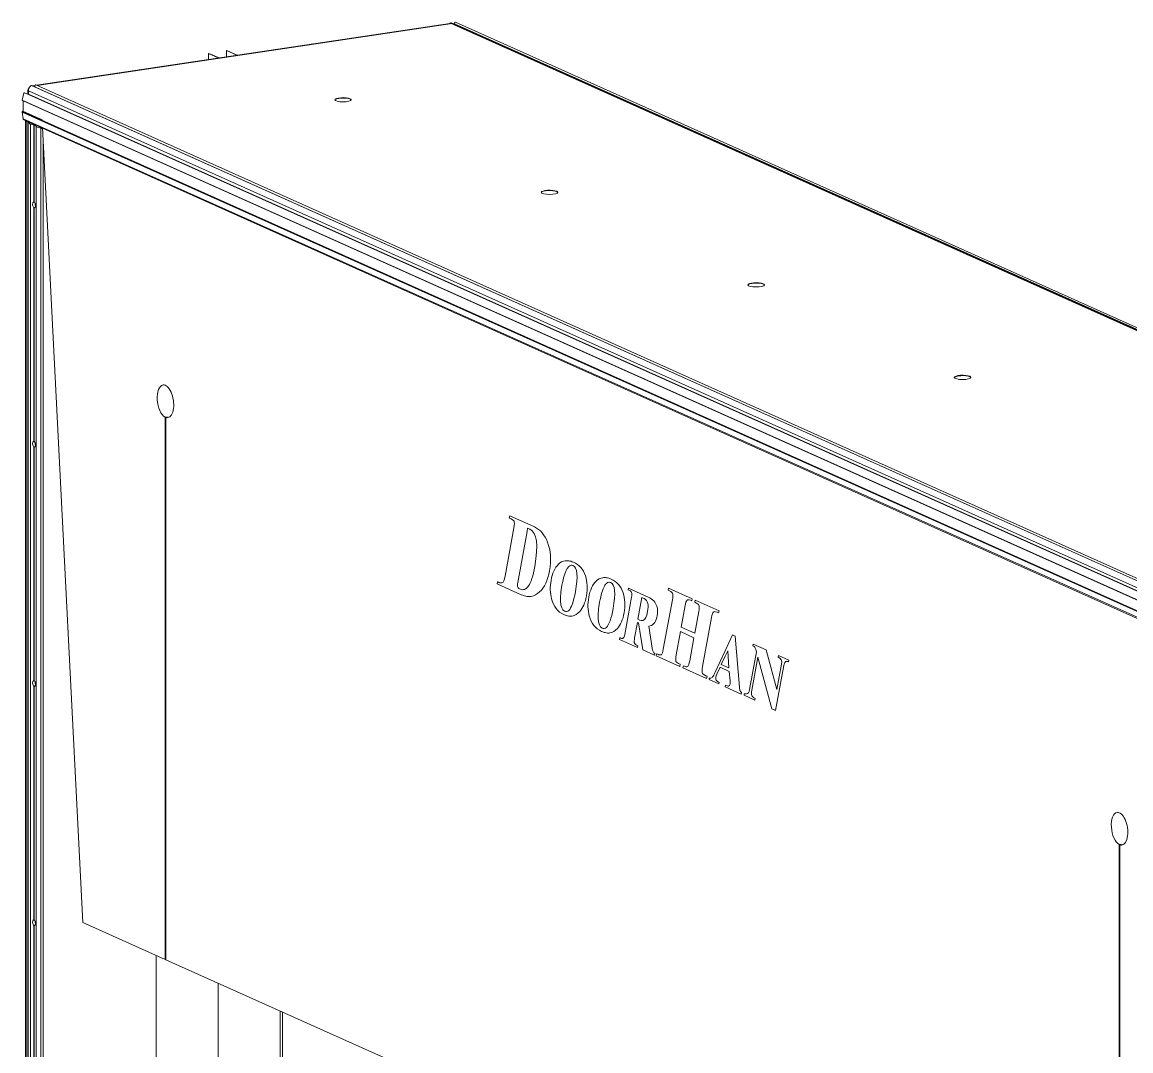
# Model space of a CAD drawing. Header units: millimetres. Extents: x 28932 to 35892, y -771 to 3945.
# Drawn here: x 33769 to 34608, y 3166 to 3945 of the extents above; entities that cross this region are included whole.
import ezdxf

# ---------------------------------------------------------------- set-up
doc = ezdxf.new("R2010")
doc.units = ezdxf.units.MM
doc.linetypes.add('K5LT_BASIC', pattern=[0])
doc.linetypes.add('K5LT_THIN', pattern=[0])
doc.layers.add('Системный слой (1)', color=7, linetype='Continuous', true_color=0x909090)

msp = doc.modelspace()

# ---------------------------------------------------------------- linework, layer by layer
at = {"layer": 'Системный слой (1)', "color": 5, "linetype": 'K5LT_BASIC', "lineweight": 20, "true_color": 0x0000ff}
for p, q in [((33779.515, 3897.336), (34092.324, 3944.079)), ((34093.211, 3944.485), (35023.711, 3527.353)), ((34094.781, 3943.97), (35024.781, 3527.063)), ((34096.459, 3944.97), (35026.959, 3527.838)), ((33909.89, 3921.487), (33909.62, 3921.447)), ((33909.62, 3921.447), (33909.62, 3916.777)), ((33909.62, 3921.447), (33917.432, 3917.945)), ((33909.89, 3921.487), (33917.702, 3917.985)), ((33923.214, 3923.603), (33923.485, 3923.643)), ((33923.214, 3923.603), (33923.257, 3918.815)), ((33923.214, 3923.603), (33931.234, 3920.007)), ((33931.505, 3920.048), (33923.485, 3923.643)), ((33773.392, 3890.548), (33773.392, 3893.024)), ((33775.813, 3897.054), (34706.375, 3479.895)), ((33776.267, 3896.851), (33778.316, 3897.157)), ((33779.06, 3897.54), (34709.623, 3480.38)), ((33768.77, 3886.026), (33770.08, 3891.382)), ((33768.902, 3885.698), (34706.402, 3465.428)), ((33769.406, 3881.811), (33769.406, 3885.471)), ((33770.341, 3891.641), (33770.543, 3891.671)), ((33770.594, 3891.664), (33773.436, 3890.39)), ((33772.897, 3890.631), (33772.897, 3891.44)), ((33773.535, 3890.304), (34704.097, 3473.144)), ((33769.415, 3871.89), (33768.733, 3877.065)), ((33768.904, 3877.416), (33769.337, 3877.666)), ((33769.568, 3881.655), (33769.406, 3881.811)), ((33769.406, 3881.449), (33769.568, 3881.655)), ((33769.406, 3877.789), (33769.406, 3881.449)), ((33783.493, 3879.156), (33783.493, 3879.157)), ((33784.196, 3865.264), (33769.415, 3871.89)), ((33769.906, 3871.175), (33784.221, 3864.757)), ((33771.243, 2086.922), (33771.243, 3870.575)), ((33773.111, 3869.605), (33771.83, 3870.18)), ((33773.374, 2085.532), (33773.375, 3869.355)), ((33774.745, 3867.942), (33773.385, 3869.336)), ((33773.532, 3869.425), (33773.734, 3869.456)), ((33775.59, 3867.902), (33775.097, 3867.882)), ((33777.613, 3867.037), (33775.718, 3867.887)), ((33777.613, 3867.037), (33777.612, 3808.772)), ((33777.869, 3867.019), (33777.613, 3867.037)), ((33777.8, 3866.953), (33777.869, 3867.019)), ((33783.944, 3870.247), (33783.899, 3871.138)), ((33777.8, 3866.953), (33777.8, 3808.688)), ((33779.695, 3866.104), (33777.8, 3866.953)), ((33779.277, 2082.085), (33779.277, 3865.909)), ((33782.758, 3864.736), (33779.344, 3865.859)), ((33779.347, 3865.96), (33779.684, 3866.067)), ((33782.758, 3864.736), (33782.757, 2080.912)), ((33814.64, 3263.47), (33784.196, 3865.264)), ((33784.196, 3865.264), (34707.018, 3452.277)), ((34691.934, 3457.841), (33784.221, 3864.757)), ((33784.715, 2081.086), (33784.716, 3854.98)), ((33777.612, 3804.562), (33777.612, 3627.661)), ((33777.8, 3804.478), (33777.8, 3627.577)), ((33876.828, 3646.126), (33878.452, 3646.368)), ((33876.828, 3646.126), (33876.828, 3235.592)), ((33877.453, 3645.846), (33879.077, 3646.088)), ((33877.453, 3235.312), (33877.453, 3645.846)), ((33777.612, 3623.451), (33777.612, 3446.55)), ((33777.8, 3623.367), (33777.8, 3446.466)), ((34137.565, 3571.296), (34137.275, 3569.586)), ((34137.571, 3571.297), (34137.565, 3571.296)), ((34156.283, 3562.905), (34137.565, 3571.296)), ((34137.571, 3571.297), (34156.288, 3562.906)), ((34140.756, 3562.251), (34134.103, 3525.621)), ((34150.774, 3559.564), (34143.74, 3520.938)), ((34143.746, 3520.939), (34150.779, 3559.565)), ((34151.149, 3561.957), (34150.774, 3559.564)), ((34150.779, 3559.565), (34150.774, 3559.564)), ((34150.779, 3559.565), (34151.154, 3561.954)), ((34152.829, 3561.204), (34151.149, 3561.957)), ((34166.208, 3551.362), (34166.202, 3551.361)), ((34179.553, 3537.306), (34179.548, 3537.305)), ((34182.292, 3532.965), (34182.287, 3532.964)), ((34167.728, 3529.713), (34167.722, 3529.713)), ((34180.782, 3530.909), (34180.776, 3530.909)), ((34194.83, 3525.885), (34194.825, 3525.884)), ((34208.067, 3524.525), (34208.061, 3524.524)), ((34128.481, 3521.438), (34128.19, 3519.764)), ((34128.19, 3519.764), (34146.274, 3511.658)), ((34128.487, 3521.439), (34128.481, 3521.438)), ((34143.46, 3517.822), (34143.454, 3517.821)), ((34143.746, 3520.939), (34143.74, 3520.938)), ((34177.136, 3518.811), (34177.13, 3518.81)), ((34209.301, 3518.124), (34209.295, 3518.124)), ((34210.802, 3520.184), (34210.797, 3520.184)), ((34227.497, 3516.477), (34227.304, 3515.308)), ((34227.502, 3516.478), (34227.497, 3516.477)), ((34242.286, 3509.847), (34227.497, 3516.477)), ((34227.502, 3516.478), (34242.292, 3509.848)), ((34257.761, 3516.661), (34257.494, 3514.986)), ((34257.494, 3514.986), (34258.517, 3514.528)), ((34257.767, 3516.662), (34257.761, 3516.661)), ((34275.648, 3508.643), (34257.761, 3516.661)), ((34257.767, 3516.662), (34275.654, 3508.643)), ((34153.875, 3510.356), (34153.869, 3510.355)), ((34160.211, 3513.748), (34160.205, 3513.747)), ((34176.014, 3506.664), (34176.009, 3506.663)), ((34195.665, 3510.708), (34195.66, 3510.707)), ((34223.345, 3513.102), (34223.339, 3513.102)), ((34229.838, 3509.839), (34224.681, 3481.408)), ((34237.599, 3509.456), (34234.615, 3493.04)), ((34234.62, 3493.041), (34237.604, 3509.454)), ((34239.368, 3508.663), (34237.599, 3509.456)), ((34260.68, 3507.77), (34253.829, 3470.508)), ((34274.442, 3507.388), (34275.381, 3506.968)), ((34275.381, 3506.968), (34275.648, 3508.643)), ((34275.386, 3506.969), (34275.381, 3506.968)), ((34275.654, 3508.643), (34275.386, 3506.969)), ((34275.654, 3508.643), (34275.648, 3508.643)), ((34277.99, 3507.593), (34277.713, 3505.922)), ((34277.995, 3507.594), (34277.99, 3507.593)), ((34295.97, 3499.533), (34277.99, 3507.593)), ((34277.995, 3507.594), (34295.976, 3499.533)), ((34190.532, 3498.887), (34190.527, 3498.886)), ((34205.641, 3506.032), (34205.636, 3506.031)), ((34224.166, 3497.932), (34224.16, 3497.931)), ((34248.922, 3502.905), (34248.917, 3502.905)), ((34267.404, 3487.193), (34270.323, 3503.447)), ((34270.328, 3503.448), (34267.409, 3487.194)), ((34270.328, 3503.448), (34270.323, 3503.447)), ((34280.613, 3498.835), (34277.633, 3482.607)), ((34291.757, 3498.551), (34291.752, 3498.55)), ((34294.483, 3498.405), (34295.604, 3497.902)), ((34295.604, 3497.902), (34295.97, 3499.533)), ((34295.976, 3499.533), (34295.61, 3497.903)), ((34295.976, 3499.533), (34295.97, 3499.533)), ((34184.935, 3495.477), (34184.93, 3495.476)), ((34204.519, 3493.885), (34204.514, 3493.884)), ((34232.072, 3478.974), (34234.225, 3490.672)), ((34234.23, 3490.67), (34232.077, 3478.975)), ((34234.225, 3490.672), (34235.07, 3490.294)), ((34234.62, 3493.041), (34234.615, 3493.04)), ((34234.615, 3493.04), (34236.112, 3492.369)), ((34236.117, 3492.37), (34234.62, 3493.041)), ((34235.07, 3490.294), (34238.425, 3469.799)), ((34248.922, 3494.398), (34248.917, 3494.397)), ((34249.124, 3495.391), (34249.118, 3495.39)), ((34283.517, 3457.199), (34290.264, 3494.508)), ((34290.27, 3494.509), (34283.522, 3457.2)), ((34290.27, 3494.509), (34290.264, 3494.508)), ((34295.61, 3497.903), (34295.604, 3497.902)), ((34213.447, 3482.695), (34213.441, 3482.694)), ((34219.037, 3486.108), (34219.032, 3486.107)), ((34242.765, 3487.755), (34242.769, 3487.756)), ((34245.275, 3471.093), (34242.765, 3487.755)), ((34242.774, 3487.756), (34242.769, 3487.756)), ((34242.771, 3487.756), (34245.281, 3471.094)), ((34263.58, 3466.137), (34266.766, 3483.681)), ((34266.771, 3483.679), (34263.585, 3466.138)), ((34266.766, 3483.681), (34276.967, 3479.108)), ((34267.409, 3487.194), (34267.404, 3487.193)), ((34277.633, 3482.607), (34267.404, 3487.193)), ((34267.409, 3487.194), (34277.634, 3482.61)), ((34306.124, 3481.23), (34300.592, 3469.256)), ((34308.278, 3480.264), (34306.124, 3481.23)), ((34306.13, 3481.23), (34306.124, 3481.23)), ((34306.13, 3481.23), (34308.283, 3480.265)), ((34220.852, 3479.123), (34220.651, 3477.767)), ((34220.651, 3477.767), (34234.225, 3471.682)), ((34220.858, 3479.123), (34220.852, 3479.123)), ((34221.702, 3478.742), (34220.852, 3479.123)), ((34220.858, 3479.123), (34221.707, 3478.743)), ((34222.87, 3478.524), (34222.87, 3478.524)), ((34231.889, 3475.452), (34231.884, 3475.451)), ((34232.077, 3478.975), (34232.072, 3478.974)), ((34234.225, 3471.682), (34234.511, 3472.999)), ((34234.517, 3473), (34234.231, 3471.683)), ((34234.517, 3473), (34234.511, 3472.999)), ((34276.967, 3479.108), (34273.785, 3461.562)), ((34308.283, 3480.265), (34308.278, 3480.264)), ((34311.464, 3441.594), (34308.278, 3480.264)), ((34308.283, 3480.265), (34311.469, 3441.594)), ((34321.698, 3474.248), (34321.529, 3472.896)), ((34321.703, 3474.249), (34321.698, 3474.248)), ((34331.547, 3469.833), (34321.698, 3474.248)), ((34321.703, 3474.249), (34331.552, 3469.834)), ((34234.231, 3471.683), (34234.225, 3471.682)), ((34238.425, 3469.799), (34247.251, 3465.843)), ((34245.281, 3471.094), (34245.275, 3471.093)), ((34247.251, 3465.843), (34247.434, 3467.206)), ((34247.256, 3465.843), (34247.251, 3465.843)), ((34247.439, 3467.207), (34247.256, 3465.843)), ((34247.439, 3467.207), (34247.434, 3467.206)), ((34248.776, 3466.963), (34248.4, 3465.327)), ((34248.4, 3465.327), (34266.301, 3457.303)), ((34248.781, 3466.964), (34248.776, 3466.963)), ((34250.381, 3466.246), (34250.376, 3466.246)), ((34263.585, 3466.138), (34263.58, 3466.137)), ((34300.592, 3469.256), (34293.108, 3452.9)), ((34300.592, 3465.1), (34297.692, 3458.785)), ((34297.698, 3458.786), (34300.597, 3465.101)), ((34302.558, 3469.077), (34300.592, 3465.1)), ((34300.597, 3465.101), (34300.592, 3465.1)), ((34300.597, 3465.101), (34302.559, 3469.068)), ((34303.501, 3456.181), (34302.558, 3469.077)), ((34324.241, 3468.431), (34318.995, 3439.836)), ((34323.762, 3470.077), (34324.241, 3468.431)), ((34331.552, 3469.834), (34331.547, 3469.833)), ((34339.688, 3439.959), (34331.547, 3469.833)), ((34331.552, 3469.834), (34339.693, 3439.96)), ((34340.894, 3465.643), (34340.631, 3464.333)), ((34340.899, 3465.644), (34340.894, 3465.643)), ((34348.856, 3462.073), (34340.894, 3465.643)), ((34340.899, 3465.644), (34348.862, 3462.074)), ((34263.388, 3461.154), (34263.383, 3461.154)), ((34266.301, 3457.303), (34266.578, 3458.982)), ((34266.307, 3457.303), (34266.301, 3457.303)), ((34266.584, 3458.983), (34266.307, 3457.303)), ((34266.584, 3458.983), (34266.578, 3458.982)), ((34269.009, 3457.893), (34268.638, 3456.255)), ((34268.638, 3456.255), (34286.609, 3448.199)), ((34269.014, 3457.893), (34269.009, 3457.893)), ((34294.323, 3451.444), (34296.759, 3456.675)), ((34296.763, 3456.673), (34294.329, 3451.445)), ((34296.759, 3456.675), (34303.698, 3453.564)), ((34297.698, 3458.786), (34297.692, 3458.785)), ((34297.692, 3458.785), (34303.501, 3456.181)), ((34303.501, 3456.185), (34297.698, 3458.786)), ((34320.773, 3439.414), (34325.273, 3464.342)), ((34325.278, 3464.34), (34320.779, 3439.415)), ((34325.273, 3464.342), (34325.358, 3464.304)), ((34325.358, 3464.304), (34336.037, 3425.32)), ((34338.749, 3424.104), (34344.929, 3458.042)), ((34344.934, 3458.042), (34338.755, 3424.105)), ((34343.235, 3459.005), (34339.786, 3439.915)), ((34344.934, 3458.042), (34344.929, 3458.042)), ((34346.15, 3460.797), (34346.144, 3460.796)), ((34348.579, 3460.77), (34348.856, 3462.073)), ((34348.585, 3460.77), (34348.579, 3460.77)), ((34348.862, 3462.074), (34348.585, 3460.77)), ((34348.862, 3462.074), (34348.856, 3462.073)), ((34283.246, 3452.783), (34283.24, 3452.782)), ((34286.895, 3449.874), (34285.863, 3450.337)), ((34285.869, 3450.338), (34286.901, 3449.875)), ((34286.609, 3448.199), (34286.895, 3449.874)), ((34286.615, 3448.2), (34286.609, 3448.199)), ((34286.901, 3449.875), (34286.615, 3448.2)), ((34286.901, 3449.875), (34286.895, 3449.874)), ((34288.608, 3448.572), (34288.425, 3447.385)), ((34288.614, 3448.572), (34288.608, 3448.572)), ((34293.578, 3449.443), (34293.572, 3449.442)), ((34294.329, 3451.445), (34294.323, 3451.444)), ((34303.698, 3453.564), (34304.341, 3446.405)), ((33777.612, 3442.339), (33777.612, 3265.439)), ((33777.8, 3442.255), (33777.8, 3265.355)), ((34288.425, 3447.385), (34295.825, 3444.068)), ((34293.874, 3446.958), (34293.868, 3446.957)), ((34295.825, 3444.068), (34296.102, 3445.212)), ((34295.83, 3444.068), (34295.825, 3444.068)), ((34296.107, 3445.213), (34295.83, 3444.068)), ((34296.107, 3445.213), (34296.102, 3445.212)), ((34300.86, 3443.08), (34300.681, 3441.89)), ((34300.681, 3441.89), (34312.768, 3436.472)), ((34300.865, 3443.08), (34300.86, 3443.08)), ((34302.751, 3442.412), (34302.746, 3442.411)), ((34311.469, 3441.594), (34311.464, 3441.594)), ((34320.779, 3439.415), (34320.773, 3439.414)), ((34339.693, 3439.96), (34339.688, 3439.959)), ((34339.786, 3439.915), (34339.688, 3439.959)), ((34339.693, 3439.96), (34339.787, 3439.918)), ((34311.924, 3438.866), (34311.919, 3438.865)), ((34312.768, 3436.472), (34312.947, 3437.661)), ((34312.774, 3436.473), (34312.768, 3436.472)), ((34312.952, 3437.662), (34312.774, 3436.473)), ((34312.952, 3437.662), (34312.947, 3437.661)), ((34315.063, 3436.712), (34314.866, 3435.532)), ((34314.866, 3435.532), (34323.11, 3431.836)), ((34315.068, 3436.713), (34315.063, 3436.712)), ((34320.779, 3435.427), (34320.773, 3435.426)), ((34323.11, 3431.836), (34323.293, 3433.023)), ((34323.115, 3431.837), (34323.11, 3431.836)), ((34323.298, 3433.024), (34323.115, 3431.837)), ((34323.298, 3433.024), (34323.293, 3433.023)), ((34336.037, 3425.32), (34338.749, 3424.104)), ((34338.755, 3424.105), (34338.749, 3424.104)), ((34598.703, 3322.518), (34600.327, 3322.761)), ((34598.703, 3322.518), (34598.703, 2911.984)), ((34599.328, 3322.238), (34600.952, 3322.48)), ((34599.328, 2911.704), (34599.328, 3322.238)), ((33876.828, 3235.592), (33814.64, 3263.47)), ((33777.612, 3261.228), (33777.612, 3084.328)), ((33777.8, 3261.144), (33777.8, 3084.244)), ((33870.179, 3238.573), (33870.178, 2042.85)), ((33876.828, 3235.592), (33877.453, 3235.686)), ((34598.703, 2911.984), (33877.453, 3235.312)), ((33917.053, 2021.836), (33917.054, 3217.559)), ((33917.107, 2021.844), (33917.108, 3217.535)), ((33963.982, 2000.831), (33963.983, 3196.522)), ((33965.606, 2001.073), (33965.606, 3195.794))]:
    msp.add_line(p, q, dxfattribs=at)
at = {"layer": 'Системный слой (1)', "color": 7, "linetype": 'K5LT_THIN', "lineweight": 5}
for p, q in [((33780.011, 3897.114), (34094.142, 3944.054)), ((35023.185, 3527.265), (34092.685, 3944.397)), ((35026.432, 3526.705), (34095.932, 3943.837)), ((34703.955, 3475.864), (33773.392, 3893.024)), ((33776.96, 3896.658), (33778.264, 3896.853)), ((34706.96, 3479.75), (33776.96, 3896.658)), ((34706.27, 3465.756), (33768.77, 3886.026)), ((33783.493, 3879.156), (33769.406, 3885.471)), ((33773.454, 3890.366), (33770.543, 3891.671)), ((34703.955, 3473.389), (33773.392, 3890.548)), ((34706.233, 3456.796), (33768.733, 3877.065)), ((34706.404, 3457.146), (33768.904, 3877.416)), ((33783.899, 3871.138), (33769.337, 3877.666)), ((33771.83, 3870.18), (33771.829, 2086.356)), ((33773.111, 3869.605), (33773.11, 2085.782)), ((33773.538, 3869.547), (33773.538, 3869.426)), ((33775.097, 3867.882), (33775.096, 2084.059)), ((33779.344, 3865.859), (33779.343, 2082.035)), ((33779.695, 3866.104), (33779.695, 3866.072)), ((34156.288, 3562.906), (34156.283, 3562.905)), ((34182.292, 3537.307), (34182.287, 3537.306)), ((34185.854, 3536.245), (34185.848, 3536.244)), ((34210.802, 3524.526), (34210.797, 3524.526)), ((34214.359, 3523.467), (34214.354, 3523.466)), ((34145.06, 3516.022), (34145.054, 3516.021)), ((34242.292, 3509.848), (34242.286, 3509.847)), ((34271.642, 3507.378), (34271.636, 3507.377)), ((34179.092, 3499.12), (34179.087, 3499.119)), ((34236.117, 3492.37), (34236.112, 3492.369)), ((34207.616, 3486.333), (34207.611, 3486.332)), ((34221.707, 3478.743), (34221.702, 3478.742)), ((34283.522, 3457.2), (34283.517, 3457.199)), ((34285.869, 3450.338), (34285.863, 3450.337))]:
    msp.add_line(p, q, dxfattribs=at)
at = {"layer": 'Системный слой (1)', "color": 5, "linetype": 'K5LT_BASIC', "lineweight": 20, "true_color": 0x0000ff}
for centre, major_axis, ratio, start_param, end_param in [((34094.579, 3941.02), (-1.79, -3.992), 0.8365163, 4.1571431, 4.2712485), ((34092.955, 3943.915), (-0.256, -0.57), 0.8365163, 3.1415927, 4.1571431), ((34096.203, 3944.4), (-0.256, -0.57), 0.8365163, 3.1415927, 6.2515382), ((34094.579, 3941.02), (-1.278, -2.852), 0.8365163, 2.6633859, 3.1099456), ((33777.181, 3893.59), (-1.79, -3.992), 0.8365163, 4.1571431, 5.2043407), ((33775.557, 3896.484), (-0.256, -0.57), 0.8365163, 3.1415927, 4.1571431), ((33778.805, 3896.969), (-0.256, -0.57), 0.8365163, 3.1415927, 6.2515382), ((33769.03, 3885.983), (-0.128, -0.285), 0.8365163, 4.9282811, 6.2831853), ((33769.298, 3885.455), (0.051, 0.114), 0.8365163, -1.0788446, -1.0752141), ((33770.341, 3891.339), (-0.128, -0.285), 0.8365163, 3.6335443, 4.9282811), ((33770.543, 3891.55), (0.051, 0.114), 0.8365163, 0, 0.4919517), ((33773.663, 3890.589), (-0.128, -0.285), 0.8365163, 5.2043407, 6.2831853), ((34011.5, 3886.316), (6.25, 0), 0.2588188, 0.5235989, 3.1415927), ((34011.5, 3886.316), (6.25, 0), 0.2588188, 3.1415927, 6.2831853), ((34011.5, 3886.014), (6.25, 0), 0.2588188, 0.5235989, 3.0481554), ((34011.5, 3886.316), (6.25, 0), 0.2588188, 0, 0.5235989), ((34011.5, 3886.014), (6.25, 0), 0.2588188, 0.0934373, 0.5235989), ((33769.001, 3877.149), (-0.128, -0.285), 0.8365163, 4.0007182, 5.3474), ((33769.298, 3877.773), (0.051, 0.114), 0.8365163, 4.0007182, 5.2043407), ((33770.353, 3872.173), (0.447, 0.998), 0.8365163, 2.1984781, 3.1415927), ((33775.618, 3870.746), (-4.375, 0), 0.2588188, 0.1793712, 0.5235989), ((33773.381, 3869.646), (0.312, 0), 0.2588188, 3.6651916, 5.0563134), ((33773.688, 3869.355), (-0.312, 0), 0.2588188, 5.2359879, 6.2831853), ((33773.688, 3869.355), (-0.312, 0), 0.2588188, 0, 0.2475394), ((33773.796, 3869.428), (-0.125, 0), 0.2588188, -1.1004494, -1.0471974), ((33775.048, 3867.962), (0.312, 0), 0.2588188, 3.389132, 4.868814), ((33775.61, 3867.87), (0.125, 0), 0.2588188, 0.5235989, 1.7272214), ((33779.59, 3865.909), (-0.312, 0), 0.2588188, 5.6031617, 6.2831853), ((33779.59, 3865.909), (-0.312, 0), 0.2588188, 0, 0.6666582), ((33779.586, 3866.088), (0.125, 0), 0.2588188, 5.6031617, 6.2831853), ((33779.586, 3866.088), (0.125, 0), 0.2588188, 0, 0.5235989), ((33783.622, 3864.909), (1.094, 0), 0.2588188, 3.8009216, 5.2967455), ((34167.75, 3816.271), (6.25, 0), 0.2588188, 0.5235989, 3.1415927), ((34167.75, 3815.969), (6.25, 0), 0.2588188, 0.5235989, 3.0481554), ((34167.75, 3816.271), (6.25, 0), 0.2588188, 0, 0.5235989), ((34167.75, 3815.969), (6.25, 0), 0.2588188, 0.0934373, 0.5235989), ((33777.706, 3806.625), (-0.323, 2.163), 0.4829631, 0, 2.7557142), ((33777.706, 3806.625), (-0.323, 2.163), 0.4829631, 6.068946, 6.2831853), ((33777.869, 3806.649), (-2.974, 0.409), 0.7004324, 4.8313045, 4.894155), ((33777.706, 3806.625), (-0.323, 2.163), 0.4829631, 4.4123301, 5.8973068), ((34167.75, 3816.271), (6.25, 0), 0.2588188, 3.1415927, 6.2831853), ((33777.869, 3806.649), (-2.974, 0.409), 0.7004324, 1.5809231, 1.6667427), ((33777.869, 3806.649), (-0.309, -2.248), 0.328644, 0.3101857, 0.3960053), ((33777.706, 3806.625), (0.323, -2.163), 0.4829631, 6.068946, 6.2831853), ((33777.706, 3806.625), (0.323, -2.163), 0.4829631, 0, 1.2707374), ((33779.601, 3806.908), (-0.323, 2.163), 0.4829631, 1.1349895, 2.0066032), ((34324, 3746.226), (6.25, 0), 0.2588188, 0.5235989, 3.1415927), ((34324, 3746.226), (6.25, 0), 0.2588188, 3.1415927, 6.2831853), ((34324, 3745.924), (6.25, 0), 0.2588188, 0.5235989, 3.0481554), ((34324, 3746.226), (6.25, 0), 0.2588188, 0, 0.5235989), ((34324, 3745.924), (6.25, 0), 0.2588188, 0.0934373, 0.5235989), ((34480.25, 3676.181), (6.25, 0), 0.2588188, 0.5235989, 3.1415927), ((34480.25, 3676.181), (6.25, 0), 0.2588188, 3.1415927, 6.2831853), ((34480.25, 3675.879), (6.25, 0), 0.2588188, 0.5235989, 3.0481554), ((34480.25, 3676.181), (6.25, 0), 0.2588188, 0, 0.5235989), ((34480.25, 3675.879), (6.25, 0), 0.2588188, 0.0934373, 0.5235989), ((33877.14, 3658.045), (1.847, -12.363), 0.4829631, 3.1415927, 5.9331056), ((33877.14, 3658.045), (1.847, -12.363), 0.4829631, 0, 3.1415927), ((33877.14, 3658.045), (1.847, -12.363), 0.4829631, 6.0331473, 6.2831853), ((33777.706, 3625.514), (-0.323, 2.163), 0.4829631, 0, 2.7557142), ((33777.706, 3625.514), (-0.323, 2.163), 0.4829631, 6.068946, 6.2831853), ((33777.869, 3625.538), (-2.974, 0.409), 0.7004324, 4.8313045, 4.894155), ((33777.706, 3625.514), (-0.323, 2.163), 0.4829631, 4.4123301, 5.8973068), ((33777.706, 3625.514), (0.323, -2.163), 0.4829631, 0, 1.2707374), ((33779.601, 3625.797), (-0.323, 2.163), 0.4829631, 1.1349895, 2.0066032), ((33777.869, 3625.538), (-2.974, 0.409), 0.7004324, 1.5809231, 1.6667427), ((33777.869, 3625.538), (-0.309, -2.248), 0.328644, 0.3101857, 0.3960053), ((33777.706, 3625.514), (0.323, -2.163), 0.4829631, 6.068946, 6.2831853), ((33777.706, 3444.403), (-0.323, 2.163), 0.4829631, 0, 2.7557142), ((33777.706, 3444.403), (-0.323, 2.163), 0.4829631, 6.068946, 6.2831853), ((33777.868, 3444.427), (-2.974, 0.409), 0.7004324, 4.8313045, 4.894155), ((33777.868, 3444.427), (-2.974, 0.409), 0.7004324, 1.5809231, 1.6667427), ((33777.706, 3444.403), (-0.323, 2.163), 0.4829631, 4.4123301, 5.8973068), ((33777.868, 3444.427), (-0.309, -2.248), 0.328644, 0.3101857, 0.3960053), ((33777.706, 3444.403), (0.323, -2.163), 0.4829631, 6.068946, 6.2831853), ((33777.706, 3444.403), (0.323, -2.163), 0.4829631, 0, 1.2707374), ((33779.6, 3444.686), (-0.323, 2.163), 0.4829631, 1.1349895, 2.0066032), ((34599.015, 3334.437), (1.847, -12.363), 0.4829631, 0, 3.1415927), ((34599.015, 3334.437), (1.847, -12.363), 0.4829631, 3.1415927, 5.9331056), ((34599.015, 3334.437), (1.847, -12.363), 0.4829631, 6.0331473, 6.2831853), ((33777.706, 3263.292), (-0.323, 2.163), 0.4829631, 0, 2.7557142), ((33777.706, 3263.292), (-0.323, 2.163), 0.4829631, 6.068946, 6.2831853), ((33777.868, 3263.316), (-2.974, 0.409), 0.7004324, 4.8313045, 4.894155), ((33777.706, 3263.292), (-0.323, 2.163), 0.4829631, 4.4123301, 5.8973068), ((33779.6, 3263.575), (-0.323, 2.163), 0.4829631, 1.1349895, 2.0066032), ((33777.868, 3263.316), (-2.974, 0.409), 0.7004324, 1.5809231, 1.6667427), ((33777.868, 3263.316), (-0.309, -2.248), 0.328644, 0.3101857, 0.3960053), ((33777.706, 3263.292), (0.323, -2.163), 0.4829631, 6.068946, 6.2831853), ((33777.706, 3263.292), (0.323, -2.163), 0.4829631, 0, 1.2707374)]:
    msp.add_ellipse(centre, major_axis=major_axis, ratio=ratio, start_param=start_param, end_param=end_param, dxfattribs=at)
at = {"layer": 'Системный слой (1)', "color": 7, "linetype": 'K5LT_THIN', "lineweight": 5}
for centre, major_axis, ratio, start_param, end_param in [((34094.142, 3942.545), (0.639, 1.426), 0.8365163, 0, 0.4744979), ((33776.96, 3890.319), (-0.97, 6.49), 0.4829631, 5.9831264, 6.1760379), ((33776.96, 3895.149), (0.639, 1.426), 0.8365163, 0.4919517, 0.6219522), ((33774.46, 3891.44), (1.562, 0), 0.2588188, 3.1415927, 3.9599318)]:
    msp.add_ellipse(centre, major_axis=major_axis, ratio=ratio, start_param=start_param, end_param=end_param, dxfattribs=at)
at = {"layer": 'Системный слой (1)', "color": 5, "linetype": 'K5LT_BASIC', "lineweight": 20, "true_color": 0x0000ff}
for points, knots in [([(34093.785, 3944.228), (34093.888, 3944.22), (34093.99, 3944.206), (34094.196, 3944.168), (34094.299, 3944.143), (34094.531, 3944.073), (34094.657, 3944.026), (34094.781, 3943.97)], [4.4592595, 4.4592595, 4.4592595, 4.4592595, 6.7051066, 6.7051066, 9.0300253, 9.0300253, 12, 12, 12, 12]), ([(33772.897, 3891.44), (33772.897, 3891.661), (33772.904, 3891.881), (33772.931, 3892.309), (33772.951, 3892.517), (33773.003, 3892.922), (33773.036, 3893.118), (33773.112, 3893.495), (33773.155, 3893.677), (33773.227, 3893.932), (33773.25, 3894.008), (33773.326, 3894.244), (33773.383, 3894.399), (33773.487, 3894.651), (33773.531, 3894.749), (33773.625, 3894.941), (33773.674, 3895.035), (33773.779, 3895.218), (33773.834, 3895.307), (33773.95, 3895.479), (33774.011, 3895.563), (33774.139, 3895.725), (33774.206, 3895.803), (33774.283, 3895.886), (33774.291, 3895.894), (33774.299, 3895.902)], [0, 0, 0, 0, 3.4946168, 3.4946168, 6.9186708, 6.9186708, 10.2639985, 10.2639985, 13.5214132, 13.5214132, 14.9550964, 14.9550964, 17.9741157, 17.9741157, 19.9898149, 19.9898149, 22.0042545, 22.0042545, 24.0186942, 24.0186942, 26.0322303, 26.0322303, 28.0429287, 28.0429287, 28.2614805, 28.2614805, 28.2614805, 28.2614805])]:
    msp.add_open_spline(points, degree=3, knots=knots, dxfattribs=at)
for points in [[(34137.275, 3569.586), (34139.255, 3568.871), (34140.456, 3567.988), (34140.845, 3567.278)], [(34140.845, 3567.278), (34141.211, 3566.552), (34141.211, 3564.766), (34140.756, 3562.251)], [(34156.569, 3533.081), (34159.459, 3549.343), (34158.249, 3558.774), (34152.829, 3561.204)], [(34166.202, 3551.361), (34163.969, 3557.076), (34160.689, 3560.93), (34156.283, 3562.905)], [(34166.208, 3551.362), (34163.974, 3557.076), (34160.694, 3560.931), (34156.288, 3562.906)], [(34167.722, 3529.713), (34169.21, 3537.929), (34168.642, 3545.227), (34166.202, 3551.361)], [(34167.728, 3529.713), (34169.215, 3537.93), (34168.647, 3545.228), (34166.208, 3551.362)], [(34151.797, 3518.237), (34153.674, 3520.99), (34155.25, 3525.904), (34156.569, 3533.081)], [(34174.409, 3534.688), (34171.697, 3531.919), (34169.824, 3527.877), (34168.891, 3522.504)], [(34179.548, 3537.305), (34177.706, 3537.03), (34175.995, 3536.174), (34174.409, 3534.688)], [(34182.287, 3537.306), (34181.343, 3537.436), (34180.431, 3537.437), (34179.548, 3537.305)], [(34182.292, 3537.307), (34181.349, 3537.436), (34180.436, 3537.438), (34179.553, 3537.306)], [(34182.287, 3532.964), (34181.818, 3532.449), (34181.255, 3531.777), (34180.776, 3530.909)], [(34182.292, 3532.965), (34181.823, 3532.45), (34181.26, 3531.778), (34180.782, 3530.909)], [(34185.848, 3536.244), (34184.619, 3536.796), (34183.408, 3537.152), (34182.287, 3537.306)], [(34184.031, 3533.93), (34183.445, 3533.842), (34182.864, 3533.522), (34182.287, 3532.964)], [(34185.854, 3536.245), (34184.624, 3536.796), (34183.414, 3537.153), (34182.292, 3537.307)], [(34184.034, 3533.93), (34183.449, 3533.842), (34182.868, 3533.522), (34182.292, 3532.965)], [(34185.384, 3533.724), (34184.93, 3533.928), (34184.479, 3533.997), (34184.031, 3533.93)], [(34187.336, 3513.859), (34189.396, 3525.585), (34188.837, 3532.176), (34185.384, 3533.724)], [(34194.825, 3525.884), (34193.145, 3530.997), (34190.151, 3534.316), (34185.848, 3536.244)], [(34194.83, 3525.885), (34193.15, 3530.998), (34190.157, 3534.316), (34185.854, 3536.245)], [(34134.103, 3525.621), (34133.633, 3523.284), (34133.155, 3521.686), (34132.592, 3521.059)], [(34160.205, 3513.747), (34163.87, 3517.158), (34166.31, 3522.405), (34167.722, 3529.713)], [(34160.211, 3513.748), (34163.875, 3517.159), (34166.315, 3522.406), (34167.728, 3529.713)], [(34180.776, 3530.909), (34179.373, 3528.478), (34178.163, 3524.298), (34177.13, 3518.81)], [(34180.782, 3530.909), (34179.379, 3528.479), (34178.168, 3524.299), (34177.136, 3518.811)], [(34195.66, 3510.707), (34196.702, 3516.187), (34196.406, 3521.377), (34194.825, 3525.884)], [(34195.665, 3510.708), (34196.707, 3516.188), (34196.411, 3521.378), (34194.83, 3525.885)], [(34208.061, 3524.524), (34206.219, 3524.248), (34204.507, 3523.393), (34202.923, 3521.905)], [(34210.797, 3524.526), (34209.855, 3524.654), (34208.943, 3524.656), (34208.061, 3524.524)], [(34210.802, 3524.526), (34209.861, 3524.655), (34208.949, 3524.656), (34208.067, 3524.525)], [(34214.354, 3523.466), (34213.138, 3524.011), (34211.918, 3524.372), (34210.797, 3524.526)], [(34214.359, 3523.467), (34213.144, 3524.012), (34211.924, 3524.373), (34210.802, 3524.526)], [(34223.339, 3513.102), (34221.65, 3518.219), (34218.671, 3521.531), (34214.354, 3523.466)], [(34223.345, 3513.102), (34221.656, 3518.22), (34218.676, 3521.532), (34214.359, 3523.467)], [(34131.573, 3520.602), (34130.794, 3520.485), (34129.784, 3520.74), (34128.481, 3521.438)], [(34131.575, 3520.602), (34130.797, 3520.487), (34129.788, 3520.741), (34128.487, 3521.439)], [(34132.592, 3521.059), (34132.307, 3520.817), (34131.97, 3520.661), (34131.573, 3520.602)], [(34143.74, 3520.938), (34143.454, 3519.435), (34143.365, 3518.396), (34143.454, 3517.821)], [(34143.746, 3520.939), (34143.46, 3519.436), (34143.37, 3518.397), (34143.46, 3517.822)], [(34143.454, 3517.821), (34143.661, 3516.976), (34144.21, 3516.399), (34145.054, 3516.021)], [(34143.46, 3517.822), (34143.666, 3516.977), (34144.215, 3516.4), (34145.06, 3516.022)], [(34145.054, 3516.021), (34146.119, 3515.543), (34147.133, 3515.351), (34148.08, 3515.492)], [(34145.06, 3516.022), (34146.124, 3515.544), (34147.139, 3515.352), (34148.086, 3515.493)], [(34148.08, 3515.492), (34149.057, 3515.638), (34149.962, 3516.14), (34150.774, 3517.051)], [(34150.774, 3517.051), (34151.149, 3517.431), (34151.515, 3517.815), (34151.797, 3518.237)], [(34168.891, 3522.504), (34167.957, 3517.506), (34168.145, 3512.89), (34169.266, 3508.417)], [(34177.13, 3518.81), (34176.286, 3513.927), (34175.906, 3509.941), (34176.009, 3506.663)], [(34177.136, 3518.811), (34176.291, 3513.927), (34175.911, 3509.942), (34176.014, 3506.664)], [(34202.923, 3521.905), (34200.225, 3519.13), (34198.349, 3515.09), (34197.405, 3509.721)], [(34209.295, 3518.124), (34207.888, 3515.695), (34206.677, 3511.515), (34205.636, 3506.031)], [(34209.301, 3518.124), (34207.893, 3515.696), (34206.683, 3511.516), (34205.641, 3506.032)], [(34210.797, 3520.184), (34210.328, 3519.669), (34209.765, 3518.997), (34209.295, 3518.124)], [(34210.802, 3520.184), (34210.333, 3519.67), (34209.77, 3518.997), (34209.301, 3518.124)], [(34212.551, 3521.15), (34211.966, 3521.062), (34211.385, 3520.741), (34210.797, 3520.184)], [(34212.554, 3521.15), (34211.97, 3521.062), (34211.389, 3520.74), (34210.802, 3520.184)], [(34213.889, 3520.946), (34213.438, 3521.148), (34212.994, 3521.216), (34212.551, 3521.15)], [(34215.851, 3501.076), (34217.915, 3512.8), (34217.343, 3519.398), (34213.889, 3520.946)], [(34227.304, 3515.308), (34228.613, 3514.912), (34229.449, 3514.175), (34229.838, 3513.279)], [(34146.274, 3511.658), (34147.851, 3510.951), (34149.362, 3510.622), (34150.774, 3510.361)], [(34150.774, 3510.361), (34151.846, 3510.208), (34152.876, 3510.207), (34153.869, 3510.355)], [(34153.869, 3510.355), (34156.159, 3510.697), (34158.252, 3511.835), (34160.205, 3513.747)], [(34153.875, 3510.356), (34156.164, 3510.698), (34158.257, 3511.836), (34160.211, 3513.748)], [(34169.266, 3508.417), (34170.754, 3502.678), (34173.832, 3498.756), (34178.627, 3496.606)], [(34176.009, 3506.663), (34176.187, 3502.585), (34177.219, 3499.956), (34179.087, 3499.119)], [(34176.014, 3506.664), (34176.193, 3502.586), (34177.225, 3499.957), (34179.092, 3499.12)], [(34182.287, 3499.661), (34184.244, 3501.702), (34185.928, 3506.359), (34187.336, 3513.859)], [(34190.527, 3498.886), (34193.046, 3501.554), (34194.726, 3505.506), (34195.66, 3510.707)], [(34190.532, 3498.887), (34193.052, 3501.555), (34194.732, 3505.507), (34195.665, 3510.708)], [(34197.405, 3509.721), (34196.458, 3504.73), (34196.659, 3500.107), (34197.79, 3495.63)], [(34224.16, 3497.931), (34225.207, 3503.408), (34224.916, 3508.597), (34223.339, 3513.102)], [(34224.166, 3497.932), (34225.212, 3503.409), (34224.921, 3508.598), (34223.345, 3513.102)], [(34229.838, 3513.279), (34230.105, 3512.606), (34230.105, 3511.337), (34229.838, 3509.839)], [(34242.099, 3504.878), (34241.634, 3506.894), (34240.776, 3508.032), (34239.368, 3508.663)], [(34248.917, 3502.905), (34247.908, 3506.072), (34245.754, 3508.293), (34242.286, 3509.847)], [(34248.922, 3502.905), (34247.913, 3506.073), (34245.759, 3508.294), (34242.292, 3509.848)], [(34258.517, 3514.528), (34259.929, 3513.894), (34260.68, 3512.996), (34260.947, 3512.169)], [(34260.947, 3512.169), (34261.149, 3511.358), (34261.046, 3509.772), (34260.68, 3507.77)], [(34270.323, 3503.447), (34270.689, 3505.45), (34271.177, 3506.863), (34271.636, 3507.377)], [(34270.328, 3503.448), (34270.694, 3505.451), (34271.182, 3506.864), (34271.642, 3507.378)], [(34271.636, 3507.377), (34271.826, 3507.587), (34272.102, 3507.734), (34272.46, 3507.787)], [(34271.642, 3507.378), (34271.831, 3507.588), (34272.106, 3507.734), (34272.463, 3507.788)], [(34272.46, 3507.787), (34272.96, 3507.862), (34273.622, 3507.756), (34274.442, 3507.388)], [(34179.087, 3499.119), (34179.614, 3498.883), (34180.121, 3498.815), (34180.616, 3498.889)], [(34179.092, 3499.12), (34179.619, 3498.884), (34180.126, 3498.816), (34180.621, 3498.89)], [(34180.616, 3498.889), (34181.183, 3498.974), (34181.736, 3499.245), (34182.287, 3499.661)], [(34184.93, 3495.476), (34187.006, 3495.786), (34188.866, 3496.931), (34190.527, 3498.886)], [(34184.935, 3495.477), (34187.011, 3495.787), (34188.871, 3496.932), (34190.532, 3498.887)], [(34205.636, 3506.031), (34204.8, 3501.144), (34204.434, 3497.152), (34204.514, 3493.884)], [(34205.641, 3506.032), (34204.806, 3501.145), (34204.44, 3497.152), (34204.519, 3493.885)], [(34210.797, 3486.88), (34212.754, 3488.922), (34214.438, 3493.578), (34215.851, 3501.076)], [(34219.032, 3486.107), (34221.561, 3488.771), (34223.241, 3492.723), (34224.16, 3497.931)], [(34219.037, 3486.108), (34221.566, 3488.772), (34223.246, 3492.724), (34224.166, 3497.932)], [(34238.425, 3492.243), (34240.133, 3492.733), (34241.254, 3494.945), (34241.911, 3498.83)], [(34241.911, 3498.83), (34242.366, 3501.336), (34242.366, 3503.312), (34242.099, 3504.878)], [(34249.118, 3495.39), (34249.583, 3498.463), (34249.583, 3500.784), (34248.917, 3502.905)], [(34249.124, 3495.391), (34249.588, 3498.464), (34249.588, 3500.785), (34248.922, 3502.905)], [(34277.713, 3505.922), (34279.402, 3505.165), (34280.42, 3504.355), (34280.711, 3503.654)], [(34280.711, 3503.654), (34281.086, 3502.778), (34280.988, 3501.191), (34280.613, 3498.835)], [(34290.264, 3494.508), (34290.64, 3496.506), (34291.109, 3497.927), (34291.752, 3498.55)], [(34290.27, 3494.509), (34290.645, 3496.507), (34291.114, 3497.928), (34291.757, 3498.551)], [(34291.752, 3498.55), (34291.944, 3498.705), (34292.175, 3498.803), (34292.442, 3498.843)], [(34291.757, 3498.551), (34291.949, 3498.706), (34292.178, 3498.803), (34292.445, 3498.843)], [(34292.442, 3498.843), (34292.977, 3498.922), (34293.66, 3498.773), (34294.483, 3498.405)], [(34178.627, 3496.606), (34179.852, 3496.057), (34181.053, 3495.709), (34182.287, 3495.513)], [(34182.287, 3495.513), (34183.205, 3495.362), (34184.085, 3495.35), (34184.93, 3495.476)], [(34197.79, 3495.63), (34199.282, 3489.889), (34202.365, 3485.964), (34207.142, 3483.823)], [(34204.514, 3493.884), (34204.702, 3489.803), (34205.725, 3487.178), (34207.611, 3486.332)], [(34204.519, 3493.885), (34204.707, 3489.803), (34205.73, 3487.178), (34207.616, 3486.333)], [(34236.112, 3492.369), (34236.767, 3492.076), (34237.335, 3491.997), (34237.831, 3492.072)], [(34236.117, 3492.37), (34236.771, 3492.077), (34237.338, 3491.999), (34237.833, 3492.072)], [(34237.831, 3492.072), (34238.041, 3492.103), (34238.239, 3492.162), (34238.425, 3492.243)], [(34242.769, 3487.756), (34245.84, 3488.214), (34247.908, 3490.333), (34248.917, 3494.397)], [(34242.771, 3487.756), (34245.844, 3488.214), (34247.913, 3490.332), (34248.922, 3494.398)], [(34248.917, 3494.397), (34248.917, 3494.755), (34249.029, 3495.086), (34249.118, 3495.39)], [(34248.922, 3494.398), (34248.922, 3494.756), (34249.035, 3495.087), (34249.124, 3495.391)], [(34207.142, 3483.823), (34208.362, 3483.276), (34209.563, 3482.928), (34210.797, 3482.733)], [(34207.611, 3486.332), (34208.134, 3486.097), (34208.635, 3486.03), (34209.124, 3486.103)], [(34207.616, 3486.333), (34208.14, 3486.098), (34208.64, 3486.031), (34209.129, 3486.104)], [(34209.124, 3486.103), (34209.691, 3486.188), (34210.243, 3486.461), (34210.797, 3486.88)], [(34210.797, 3482.733), (34211.717, 3482.58), (34212.597, 3482.568), (34213.441, 3482.694)], [(34213.441, 3482.694), (34215.517, 3483.004), (34217.371, 3484.152), (34219.032, 3486.107)], [(34213.447, 3482.695), (34215.523, 3483.005), (34217.376, 3484.153), (34219.037, 3486.108)], [(34224.681, 3481.408), (34224.386, 3480.081), (34224.015, 3479.16), (34223.56, 3478.815)], [(34222.87, 3478.524), (34222.545, 3478.475), (34222.168, 3478.533), (34221.702, 3478.742)], [(34222.872, 3478.524), (34222.548, 3478.476), (34222.172, 3478.534), (34221.707, 3478.743)], [(34223.56, 3478.815), (34223.35, 3478.667), (34223.127, 3478.562), (34222.87, 3478.524)], [(34231.884, 3475.451), (34231.706, 3476.061), (34231.795, 3477.308), (34232.072, 3478.974)], [(34231.889, 3475.452), (34231.711, 3476.062), (34231.8, 3477.309), (34232.077, 3478.975)], [(34234.511, 3472.999), (34233.099, 3473.456), (34232.179, 3474.231), (34231.884, 3475.451)], [(34234.517, 3473), (34233.105, 3473.457), (34232.185, 3474.231), (34231.889, 3475.452)], [(34321.529, 3472.896), (34322.275, 3472.562), (34322.73, 3472.154), (34323.026, 3471.876)], [(34247.434, 3467.206), (34246.317, 3467.707), (34245.557, 3468.954), (34245.275, 3471.093)], [(34247.439, 3467.207), (34246.323, 3467.708), (34245.562, 3468.955), (34245.281, 3471.094)], [(34250.376, 3466.246), (34249.907, 3466.456), (34249.344, 3466.536), (34248.776, 3466.963)], [(34250.381, 3466.246), (34249.912, 3466.457), (34249.349, 3466.537), (34248.781, 3466.964)], [(34252.097, 3466.048), (34251.672, 3465.984), (34251.163, 3466.067), (34250.376, 3466.246)], [(34252.1, 3466.048), (34251.675, 3465.985), (34251.167, 3466.068), (34250.381, 3466.246)], [(34252.342, 3466.103), (34252.263, 3466.078), (34252.182, 3466.06), (34252.097, 3466.048)], [(34253.829, 3470.508), (34253.473, 3467.939), (34252.896, 3466.562), (34252.342, 3466.103)], [(34263.383, 3461.154), (34263.017, 3462.025), (34263.106, 3463.621), (34263.58, 3466.137)], [(34263.388, 3461.154), (34263.022, 3462.025), (34263.111, 3463.622), (34263.585, 3466.138)], [(34323.026, 3471.876), (34323.293, 3471.57), (34323.584, 3470.91), (34323.762, 3470.077)], [(34266.578, 3458.982), (34264.79, 3459.611), (34263.772, 3460.449), (34263.383, 3461.154)], [(34266.584, 3458.983), (34264.796, 3459.612), (34263.778, 3460.449), (34263.388, 3461.154)], [(34271.722, 3457.102), (34271.086, 3457.007), (34270.164, 3457.248), (34269.009, 3457.893)], [(34271.725, 3457.103), (34271.088, 3457.009), (34270.167, 3457.25), (34269.014, 3457.893)], [(34272.298, 3457.334), (34272.145, 3457.215), (34271.952, 3457.137), (34271.722, 3457.102)], [(34273.785, 3461.562), (34273.419, 3459.197), (34272.847, 3457.822), (34272.298, 3457.334)], [(34283.24, 3452.782), (34283.053, 3453.609), (34283.128, 3455.017), (34283.517, 3457.199)], [(34283.246, 3452.783), (34283.058, 3453.61), (34283.133, 3455.018), (34283.522, 3457.2)], [(34340.631, 3464.333), (34342.864, 3463.504), (34343.793, 3461.642), (34343.235, 3459.005)], [(34344.929, 3458.042), (34345.21, 3459.375), (34345.59, 3460.478), (34346.144, 3460.796)], [(34344.934, 3458.042), (34345.216, 3459.376), (34345.596, 3460.479), (34346.15, 3460.797)], [(34346.144, 3460.796), (34346.354, 3460.963), (34346.598, 3461.065), (34346.873, 3461.106)], [(34346.15, 3460.797), (34346.359, 3460.963), (34346.602, 3461.065), (34346.875, 3461.106)], [(34346.873, 3461.106), (34347.353, 3461.178), (34347.928, 3461.061), (34348.579, 3460.77)], [(34285.863, 3450.337), (34284.362, 3451.01), (34283.433, 3451.803), (34283.24, 3452.782)], [(34285.869, 3450.338), (34284.367, 3451.011), (34283.438, 3451.804), (34283.246, 3452.783)], [(34289.743, 3448.483), (34289.393, 3448.431), (34289.008, 3448.477), (34288.608, 3448.572)], [(34289.746, 3448.484), (34289.396, 3448.432), (34289.013, 3448.478), (34288.614, 3448.572)], [(34290.743, 3449.065), (34290.465, 3448.713), (34290.124, 3448.54), (34289.743, 3448.483)], [(34292.55, 3451.863), (34291.794, 3450.411), (34291.231, 3449.376), (34290.743, 3449.065)], [(34293.108, 3452.9), (34292.916, 3452.623), (34292.728, 3452.159), (34292.55, 3451.863)], [(34293.868, 3446.957), (34293.474, 3447.474), (34293.394, 3448.23), (34293.572, 3449.442)], [(34293.874, 3446.958), (34293.479, 3447.474), (34293.4, 3448.231), (34293.578, 3449.443)], [(34293.572, 3449.442), (34293.662, 3449.923), (34293.938, 3450.515), (34294.323, 3451.444)], [(34293.578, 3449.443), (34293.667, 3449.924), (34293.944, 3450.516), (34294.329, 3451.445)], [(34296.102, 3445.212), (34294.98, 3445.715), (34294.229, 3446.228), (34293.868, 3446.957)], [(34296.107, 3445.213), (34294.986, 3445.716), (34294.235, 3446.229), (34293.874, 3446.958)], [(34302.746, 3442.411), (34302.469, 3442.535), (34301.812, 3442.653), (34300.86, 3443.08)], [(34302.751, 3442.412), (34302.474, 3442.536), (34301.817, 3442.653), (34300.865, 3443.08)], [(34303.139, 3442.432), (34303.018, 3442.414), (34302.887, 3442.407), (34302.746, 3442.411)], [(34303.142, 3442.432), (34303.022, 3442.415), (34302.892, 3442.408), (34302.751, 3442.412)], [(34304.247, 3443.745), (34304.095, 3442.897), (34303.741, 3442.522), (34303.139, 3442.432)], [(34304.341, 3446.405), (34304.426, 3445.297), (34304.426, 3444.373), (34304.247, 3443.745)], [(34311.919, 3438.865), (34311.741, 3439.113), (34311.544, 3440.094), (34311.464, 3441.594)], [(34311.924, 3438.866), (34311.746, 3439.113), (34311.549, 3440.095), (34311.469, 3441.594)], [(34318.995, 3439.836), (34318.655, 3437.78), (34317.89, 3436.662), (34316.691, 3436.483)], [(34320.773, 3435.426), (34320.487, 3436.261), (34320.398, 3437.589), (34320.773, 3439.414)], [(34320.779, 3435.427), (34320.492, 3436.262), (34320.403, 3437.589), (34320.779, 3439.415)], [(34312.947, 3437.661), (34312.37, 3438.096), (34312.022, 3438.438), (34311.919, 3438.865)], [(34312.952, 3437.662), (34312.375, 3438.097), (34312.028, 3438.439), (34311.924, 3438.866)], [(34316.691, 3436.483), (34316.217, 3436.412), (34315.674, 3436.489), (34315.063, 3436.712)], [(34316.694, 3436.484), (34316.22, 3436.413), (34315.678, 3436.49), (34315.068, 3436.713)], [(34323.293, 3433.023), (34321.984, 3433.786), (34321.149, 3434.519), (34320.773, 3435.426)], [(34323.298, 3433.024), (34321.989, 3433.787), (34321.154, 3434.52), (34320.779, 3435.427)]]:
    msp.add_open_spline(points, degree=3, dxfattribs=at)

doc.saveas('drawing.dxf')
